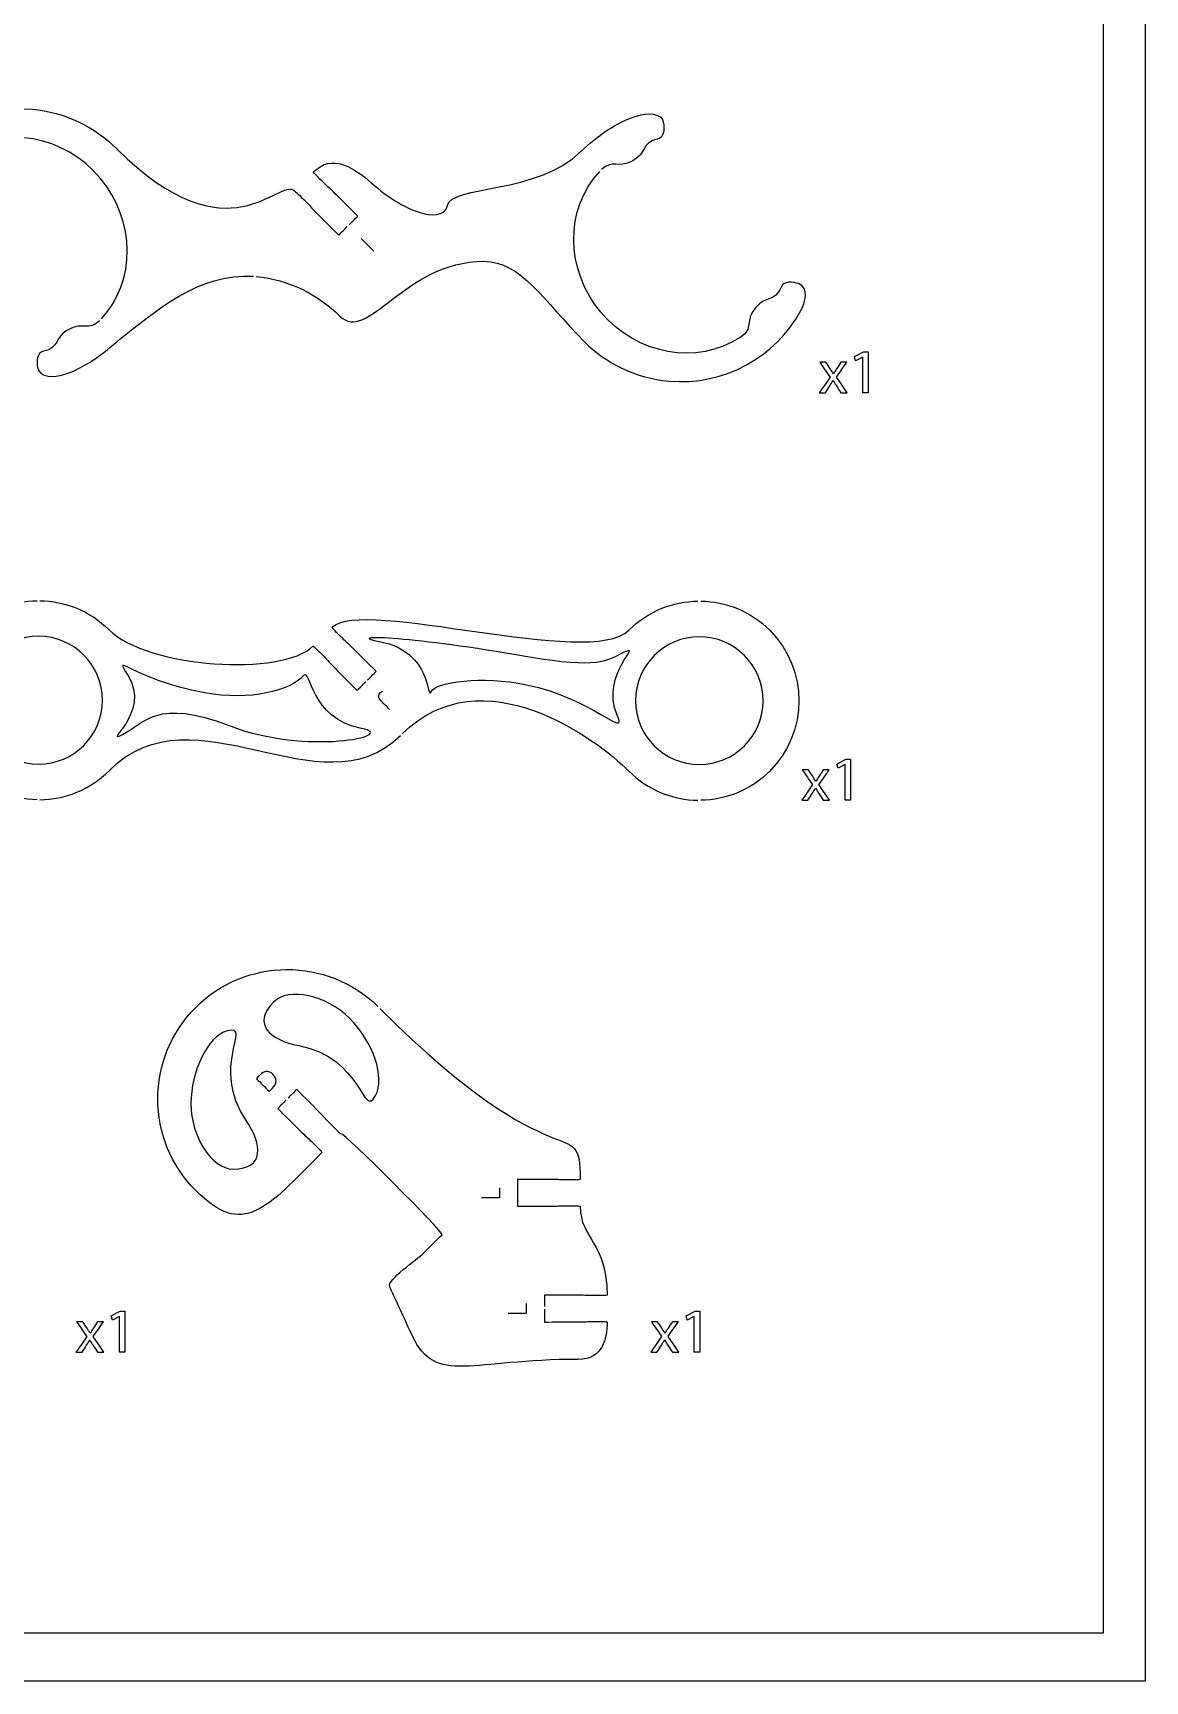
# Model space of a CAD drawing. Extents: x 0 to 620, y 0 to 360.
# Drawn here: x 495.5 to 620, y 0 to 184.6 of the extents above; entities that cross this region are included whole.
import ezdxf

# ---------------------------------------------------------------- set-up
doc = ezdxf.new("R2010")
doc.units = 0
doc.header["$MEASUREMENT"] = 0
doc.layers.add('DEFAULT', color=7, linetype='CONTINUOUS')

msp = doc.modelspace()

# ---------------------------------------------------------------- linework, layer by layer
at = {"layer": 'DEFAULT', "color": 36}
for points in [[(620, 0), (0, 0), (0, 360), (620, 360)], [(615.33, 5.38), (296.34, 5.38), (296.34, 355), (615.33, 355)], [(588.4, 148.29), (588.39, 148.29), (587.59, 147.86), (587.47, 148.34), (588.47, 148.87), (589, 148.87), (589, 144.29), (588.4, 144.29)], [(586.44, 102.66), (586.42, 102.66), (585.63, 102.23), (585.51, 102.7), (586.51, 103.24), (587.04, 103.24), (587.04, 98.65), (586.44, 98.65)], [(505.19, 40.84), (505.17, 40.84), (504.38, 40.41), (504.26, 40.89), (505.26, 41.42), (505.79, 41.42), (505.79, 36.84), (505.19, 36.84)], [(569.54, 40.84), (569.53, 40.84), (568.73, 40.41), (568.61, 40.89), (569.62, 41.42), (570.14, 41.42), (570.14, 36.84), (569.54, 36.84)]]:
    msp.add_lwpolyline(points, close=True, dxfattribs=at)
at = {"layer": 'DEFAULT', "color": 250}
for points in [[(532.23, 161.57), (533.66, 160.14)], [(547.73, 55.25), (547.73, 54.12), (545.71, 54.12)], [(550.73, 42.28), (550.73, 41.16), (548.71, 41.16)]]:
    msp.add_lwpolyline(points, dxfattribs=at)
at = {"layer": 'DEFAULT', "color": 1}
for points, knots in [([(503.15, 152.56), (507.08, 156.75), (507, 163.59), (503.02, 168.33), (499.02, 173.11), (492.27, 174.3), (487.43, 171.15), (485.85, 170.13), (486.97, 169.33), (485.72, 167.84), (484.49, 166.37), (483.61, 167.25), (482.84, 165.51), (482.52, 164.78), (481.53, 164.92), (480.91, 165.13), (479.64, 165.54), (480.17, 167.28), (480.64, 168.14), (480.64, 168.14), (480.64, 168.14), (480.64, 168.15), (483.57, 173.25), (489.17, 176.59), (495.39, 176.05), (499.11, 175.72), (502.41, 174.07), (504.87, 171.62), (517.52, 158.98), (523.1, 168.58), (524.79, 166.9), (524.82, 166.86), (525.37, 166.38), (526.06, 165.7), (526.48, 165.28), (526.57, 165.11), (527.26, 164.42), (527.88, 163.8), (529.73, 161.95), (529.73, 161.95), (530.05, 162.26), (530.37, 162.58), (530.69, 162.9)], [0, 0, 0, 0, 1, 1, 1, 2, 2, 2, 3, 3, 3, 4, 4, 4, 5, 5, 5, 6, 6, 6, 7.01, 7.01, 7.01, 8.01, 8.01, 8.01, 9.01, 9.01, 9.01, 10.01, 10.01, 10.01, 11.01, 11.01, 11.01, 12.01, 12.01, 12.01, 13.01, 13.01, 13.01, 16.842519, 16.842519, 16.842519, 16.842519]), ([(530.91, 163.11), (531.22, 163.43), (531.54, 163.75), (531.86, 164.07), (531.86, 164.07), (530, 165.92), (529.38, 166.55), (528.7, 167.23), (528.52, 167.33), (528.11, 167.75), (527.42, 168.43), (526.86, 168.97), (526.91, 169.02), (529.03, 171.15), (531.34, 169.37), (532.66, 168.42), (534.52, 166.73), (536.53, 165.19), (538.95, 164.44), (539.9, 164.14), (541.71, 163.99), (541.89, 165.25), (542.23, 167.55), (552.03, 166.49), (556.87, 171.33), (558.69, 173.06), (560.74, 174.56), (563.16, 175.31), (564.12, 175.61), (565.93, 175.76), (566.1, 174.5), (566.19, 173.85), (566.19, 172.87), (565.41, 172.7), (563.58, 172.3), (564.29, 171.15), (562.58, 170.24), (560.93, 169.36), (560.41, 170.49), (559.16, 169.29)], [0, 0, 0, 0, 3.825454, 3.825454, 3.825454, 4.825454, 4.825454, 4.825454, 5.825454, 5.825454, 5.825454, 6.825454, 6.825454, 6.825454, 7.825454, 7.825454, 7.825454, 8.825454, 8.825454, 8.825454, 9.825454, 9.825454, 9.825454, 10.825454, 10.825454, 10.825454, 11.825454, 11.825454, 11.825454, 12.825454, 12.825454, 12.825454, 13.825454, 13.825454, 13.825454, 14.825454, 14.825454, 14.825454, 15.825454, 15.825454, 15.825454, 15.825454]), ([(520.49, 157.31), (524.15, 156.95), (527.39, 155.32), (529.82, 152.9), (533.02, 149.7), (537, 159.01), (545.96, 159.01), (550.2, 159.01), (552.61, 154.63), (557.23, 150.01), (559.69, 147.56), (562.99, 145.91), (566.71, 145.59), (572.94, 145.05), (578.64, 148.33), (581.46, 153.49), (581.92, 154.34), (582.46, 156.09), (581.19, 156.51), (580.57, 156.71), (579.58, 156.85), (579.26, 156.13), (578.49, 154.38), (577.61, 155.26), (576.38, 153.79), (575.13, 152.31), (576.25, 151.51), (574.67, 150.48), (569.83, 147.33), (563.09, 148.53), (559.08, 153.3), (555.1, 158.05), (555.02, 164.89), (558.95, 169.07)], [0, 0, 0, 0, 1, 1, 1, 2, 2, 2, 3, 3, 3, 4, 4, 4, 5, 5, 5, 6, 6, 6, 7, 7, 7, 8, 8, 8, 9, 9, 9, 10, 10, 10, 11, 11, 11, 11]), ([(502.95, 152.35), (501.7, 151.14), (501.17, 152.28), (499.52, 151.39), (497.81, 150.48), (498.52, 149.33), (496.68, 148.93), (495.9, 148.76), (495.91, 147.78), (496, 147.14), (496.18, 145.88), (497.98, 146.03), (498.94, 146.32), (501.36, 147.08), (503.33, 148.66), (505.23, 150.31), (508.95, 153.15), (514.03, 157.79), (520.19, 157.33)], [0, 0, 0, 0, 1, 1, 1, 2, 2, 2, 3, 3, 3, 4, 4, 4, 5, 5, 5, 6, 6, 6, 6]), ([(495.97, 98.7), (493.17, 98.73), (490.38, 99.82), (488.24, 101.96), (483.88, 106.32), (483.88, 113.38), (488.24, 117.74), (490.38, 119.87), (493.17, 120.96), (495.97, 121)], [0, 0, 0, 0, 1, 1, 1, 2, 2, 2, 3, 3, 3, 3]), ([(496.27, 121), (499.08, 120.96), (501.87, 119.87), (504.01, 117.74), (508.33, 113.42), (523.46, 112.52), (526.84, 115.91), (526.88, 115.94), (527.43, 115.39), (528.12, 114.71), (528.53, 114.29), (528.63, 114.11), (529.32, 113.43), (529.94, 112.81), (531.79, 110.95), (531.79, 110.95), (532.11, 111.27), (532.43, 111.59), (532.75, 111.91)], [0, 0, 0, 0, 1, 1, 1, 2, 2, 2, 3, 3, 3, 4, 4, 4, 5, 5, 5, 8.832519, 8.832519, 8.832519, 8.832519]), ([(532.96, 112.12), (533.28, 112.44), (533.6, 112.76), (533.92, 113.08), (533.09, 113.9), (532.26, 114.73), (531.44, 115.55), (530.75, 116.24), (530.58, 116.34), (530.17, 116.76), (529.5, 117.42), (528.97, 117.96), (528.97, 118.03), (532.35, 121.41), (557.89, 113.38), (562.21, 117.69), (564.35, 119.83), (567.14, 120.92), (569.95, 120.95)], [0, 0, 0, 0, 3.832519, 3.832519, 3.832519, 13.760298, 13.760298, 13.760298, 14.760298, 14.760298, 14.760298, 15.760298, 15.760298, 15.760298, 16.760298, 16.760298, 16.760298, 17.760298, 17.760298, 17.760298, 17.760298]), ([(570.25, 120.95), (573.05, 120.92), (575.85, 119.83), (577.99, 117.69), (582.34, 113.33), (582.34, 106.27), (577.99, 101.91), (575.85, 99.77), (573.05, 98.69), (570.25, 98.65)], [0, 0, 0, 0, 1, 1, 1, 2, 2, 2, 3, 3, 3, 3]), ([(488.97, 109.85), (488.97, 113.8), (492.17, 117.01), (496.13, 117.01), (500.08, 117.01), (503.28, 113.8), (503.28, 109.85), (503.28, 105.9), (500.08, 102.7), (496.13, 102.7), (492.17, 102.7), (488.97, 105.9), (488.97, 109.85)], [1, 1, 1, 1, 2, 2, 2, 3, 3, 3, 4, 4, 4, 5, 5, 5, 5]), ([(562.95, 109.8), (562.95, 113.76), (566.15, 116.96), (570.1, 116.96), (574.05, 116.96), (577.25, 113.76), (577.25, 109.8), (577.25, 105.85), (574.05, 102.65), (570.1, 102.65), (566.15, 102.65), (562.95, 105.85), (562.95, 109.8)], [1, 1, 1, 1, 2, 2, 2, 3, 3, 3, 4, 4, 4, 5, 5, 5, 5]), ([(536.85, 106.11), (545.85, 114.94), (558.55, 105.57), (562.21, 101.91), (564.35, 99.77), (567.14, 98.69), (569.95, 98.65)], [0, 0, 0, 0, 1, 1, 1, 2, 2, 2, 2]), ([(496.27, 98.7), (499.08, 98.73), (501.87, 99.82), (504.01, 101.96), (513.67, 111.62), (527.63, 97.11), (536.64, 105.9)], [0, 0, 0, 0, 1, 1, 1, 2, 2, 2, 2]), ([(523.85, 65.09), (523.54, 64.77), (523.22, 64.45), (522.9, 64.13), (522.9, 64.13), (524.76, 62.27), (525.38, 61.65), (526.06, 60.97), (526.23, 60.87), (526.65, 60.45), (527.34, 59.77), (527.89, 59.22), (527.85, 59.18), (521.54, 52.87), (519.07, 49.58), (513.71, 54.94), (508.05, 60.6), (508.05, 69.78), (513.71, 75.44), (519.34, 81.07), (528.44, 81.11), (534.11, 75.55)], [0, 0, 0, 0, 3.82969, 3.82969, 3.82969, 4.82969, 4.82969, 4.82969, 5.82969, 5.82969, 5.82969, 6.82969, 6.82969, 6.82969, 7.82969, 7.82969, 7.82969, 8.82969, 8.82969, 8.82969, 9.82969, 9.82969, 9.82969, 9.82969]), ([(533.85, 65.57), (532.37, 62.91), (532.49, 69.78), (525.25, 71.17), (522.06, 71.79), (519.97, 73.58), (522.44, 76.04), (524.13, 77.74), (528.33, 76.84), (530.94, 74.23), (533.55, 71.62), (534.97, 67.56), (533.85, 65.57)], [1, 1, 1, 1, 2, 2, 2, 3, 3, 3, 4, 4, 4, 5, 5, 5, 5]), ([(534.32, 75.34), (554.66, 55.04), (556.76, 64), (556.76, 56.18), (556.69, 56.13), (555.94, 56.13), (555.02, 56.13), (554.43, 56.13), (554.23, 56.18), (553.27, 56.18), (552.1, 56.18), (550.93, 56.18), (549.76, 56.18), (549.76, 55.18), (549.76, 54.18), (549.76, 53.18), (550.93, 53.18), (552.1, 53.18), (553.27, 53.18), (554.23, 53.18), (554.43, 53.23), (555.02, 53.23), (555.94, 53.23), (556.69, 53.23), (556.76, 53.18), (556.76, 49.5), (559.77, 49.18), (559.77, 43.22), (559.77, 43.17), (558.98, 43.17), (558.01, 43.17), (557.43, 43.17), (557.23, 43.22), (556.27, 43.22), (555.1, 43.22), (553.93, 43.22), (552.76, 43.22), (552.76, 42.79), (552.76, 42.36), (552.76, 41.94)], [0, 0, 0, 0, 1, 1, 1, 2, 2, 2, 3, 3, 3, 12.927, 12.927, 12.927, 21.44, 21.44, 21.44, 31.367, 31.367, 31.367, 32.367, 32.367, 32.367, 33.367, 33.367, 33.367, 34.367, 34.367, 34.367, 35.367, 35.367, 35.367, 36.367, 36.367, 36.367, 46.295, 46.295, 46.295, 49.93, 49.93, 49.93, 49.93]), ([(517.92, 57.34), (515.52, 57.34), (513.19, 60.95), (513.18, 64.63), (513.18, 68.32), (515.05, 72.2), (517.25, 72.82), (520.19, 73.65), (515.24, 68.88), (519.37, 62.78), (521.2, 60.08), (521.4, 57.34), (517.92, 57.34)], [1, 1, 1, 1, 2, 2, 2, 3, 3, 3, 4, 4, 4, 5, 5, 5, 5]), ([(552.76, 41.64), (552.76, 41.16), (552.76, 40.69), (552.76, 40.21), (552.76, 40.21), (555.39, 40.22), (556.27, 40.22), (557.23, 40.22), (557.43, 40.26), (558.02, 40.26), (558.98, 40.26), (559.77, 40.26), (559.77, 40.22), (559.77, 38.32), (559.29, 36.03), (556.55, 36.03), (544.61, 36.03), (540.54, 33.11), (537.99, 38.63), (537.35, 40.01), (535.43, 44.16), (535.43, 44.16), (535.08, 44.92), (538.6, 47.3), (539.17, 47.87), (539.87, 48.57), (540.58, 49.28), (541.29, 49.99), (541.52, 50.22), (530.29, 61.45), (529.97, 61.3), (529.94, 61.27), (529.38, 61.82), (528.7, 62.51), (528.28, 62.92), (528.18, 63.09), (527.5, 63.77), (526.88, 64.4), (525.02, 66.25), (525.02, 66.25), (524.7, 65.94), (524.38, 65.62), (524.07, 65.3)], [0, 0, 0, 0, 4.031, 4.031, 4.031, 5.031, 5.031, 5.031, 6.031, 6.031, 6.031, 7.031, 7.031, 7.031, 8.031, 8.031, 8.031, 9.031, 9.031, 9.031, 10.031, 10.031, 10.031, 11.031, 11.031, 11.031, 19.531131, 19.531131, 19.531131, 20.531131, 20.531131, 20.531131, 21.531131, 21.531131, 21.531131, 22.531131, 22.531131, 22.531131, 23.531131, 23.531131, 23.531131, 27.360821, 27.360821, 27.360821, 27.360821])]:
    msp.add_open_spline(points, degree=3, knots=knots, dxfattribs=at)
at = {"layer": 'DEFAULT', "color": 36}
for points, knots in [([(584.28, 147.7), (584.44, 147.46), (584.6, 147.21), (584.76, 146.97), (584.89, 146.78), (585, 146.6), (585.11, 146.41), (585.12, 146.41), (585.12, 146.41), (585.13, 146.41), (585.24, 146.61), (585.36, 146.79), (585.47, 146.97), (585.63, 147.22), (585.79, 147.46), (585.95, 147.7), (586.17, 147.7), (586.4, 147.7), (586.62, 147.7), (586.23, 147.15), (585.84, 146.6), (585.45, 146.05), (585.85, 145.46), (586.25, 144.87), (586.65, 144.29), (586.42, 144.29), (586.18, 144.29), (585.95, 144.29), (585.78, 144.54), (585.61, 144.8), (585.45, 145.06), (585.31, 145.25), (585.2, 145.44), (585.08, 145.65), (585.08, 145.65), (585.07, 145.65), (585.07, 145.65), (584.95, 145.44), (584.83, 145.26), (584.71, 145.06), (584.54, 144.8), (584.38, 144.54), (584.21, 144.29), (583.98, 144.29), (583.76, 144.29), (583.53, 144.29), (583.93, 144.87), (584.34, 145.45), (584.74, 146.03), (584.36, 146.59), (583.97, 147.14), (583.58, 147.7), (583.81, 147.7), (584.05, 147.7), (584.28, 147.7)], [0, 0, 0, 0, 2.496157, 2.496157, 2.496157, 3.496157, 3.496157, 3.496157, 3.557157, 3.557157, 3.557157, 4.557157, 4.557157, 4.557157, 7.026432, 7.026432, 7.026432, 8.927432, 8.927432, 8.927432, 14.655291, 14.655291, 14.655291, 20.703167, 20.703167, 20.703167, 22.704167, 22.704167, 22.704167, 25.306696, 25.306696, 25.306696, 26.306696, 26.306696, 26.306696, 26.346696, 26.346696, 26.346696, 27.346696, 27.346696, 27.346696, 29.938908, 29.938908, 29.938908, 31.878908, 31.878908, 31.878908, 37.900035, 37.900035, 37.900035, 43.665626, 43.665626, 43.665626, 45.626626, 45.626626, 45.626626, 45.626626]), ([(582.31, 102.06), (582.47, 101.82), (582.63, 101.58), (582.8, 101.33), (582.92, 101.14), (583.03, 100.96), (583.14, 100.77), (583.15, 100.77), (583.16, 100.77), (583.16, 100.77), (583.28, 100.98), (583.39, 101.15), (583.5, 101.34), (583.66, 101.58), (583.82, 101.82), (583.98, 102.06), (584.21, 102.06), (584.43, 102.06), (584.65, 102.06), (584.26, 101.51), (583.88, 100.96), (583.49, 100.41), (583.89, 99.83), (584.29, 99.24), (584.69, 98.65), (584.45, 98.65), (584.22, 98.65), (583.98, 98.65), (583.81, 98.91), (583.65, 99.16), (583.48, 99.42), (583.35, 99.62), (583.23, 99.81), (583.11, 100.01), (583.11, 100.01), (583.1, 100.01), (583.1, 100.01), (582.99, 99.8), (582.87, 99.62), (582.74, 99.42), (582.58, 99.16), (582.41, 98.91), (582.25, 98.65), (582.02, 98.65), (581.79, 98.65), (581.56, 98.65), (581.97, 99.23), (582.37, 99.81), (582.77, 100.39), (582.39, 100.95), (582, 101.51), (581.62, 102.06), (581.85, 102.06), (582.08, 102.06), (582.31, 102.06)], [0, 0, 0, 0, 2.49671, 2.49671, 2.49671, 3.49671, 3.49671, 3.49671, 3.55671, 3.55671, 3.55671, 4.55671, 4.55671, 4.55671, 7.025985, 7.025985, 7.025985, 8.926985, 8.926985, 8.926985, 14.654844, 14.654844, 14.654844, 20.70272, 20.70272, 20.70272, 22.70372, 22.70372, 22.70372, 25.306249, 25.306249, 25.306249, 26.306249, 26.306249, 26.306249, 26.346249, 26.346249, 26.346249, 27.346249, 27.346249, 27.346249, 29.938461, 29.938461, 29.938461, 31.878461, 31.878461, 31.878461, 37.899016, 37.899016, 37.899016, 43.664038, 43.664038, 43.664038, 45.624038, 45.624038, 45.624038, 45.624038]), ([(501.06, 40.25), (501.22, 40.01), (501.38, 39.76), (501.55, 39.52), (501.67, 39.33), (501.78, 39.15), (501.89, 38.96), (501.9, 38.96), (501.91, 38.96), (501.91, 38.96), (502.03, 39.16), (502.14, 39.34), (502.25, 39.52), (502.41, 39.77), (502.57, 40.01), (502.73, 40.25), (502.96, 40.25), (503.18, 40.25), (503.4, 40.25), (503.01, 39.7), (502.63, 39.15), (502.24, 38.6), (502.64, 38.01), (503.04, 37.42), (503.44, 36.84), (503.2, 36.84), (502.97, 36.84), (502.73, 36.84), (502.57, 37.09), (502.4, 37.35), (502.23, 37.6), (502.1, 37.8), (501.98, 37.99), (501.86, 38.2), (501.86, 38.2), (501.85, 38.2), (501.85, 38.2), (501.74, 37.99), (501.62, 37.81), (501.49, 37.6), (501.33, 37.35), (501.16, 37.09), (501, 36.84), (500.77, 36.84), (500.54, 36.84), (500.31, 36.84), (500.72, 37.42), (501.12, 38), (501.53, 38.58), (501.14, 39.14), (500.75, 39.69), (500.37, 40.25), (500.6, 40.25), (500.83, 40.25), (501.06, 40.25)], [0, 0, 0, 0, 2.49671, 2.49671, 2.49671, 3.49671, 3.49671, 3.49671, 3.55671, 3.55671, 3.55671, 4.55671, 4.55671, 4.55671, 7.025985, 7.025985, 7.025985, 8.926985, 8.926985, 8.926985, 14.654844, 14.654844, 14.654844, 20.70272, 20.70272, 20.70272, 22.70372, 22.70372, 22.70372, 25.306249, 25.306249, 25.306249, 26.306249, 26.306249, 26.306249, 26.346249, 26.346249, 26.346249, 27.346249, 27.346249, 27.346249, 29.938461, 29.938461, 29.938461, 31.878461, 31.878461, 31.878461, 37.899016, 37.899016, 37.899016, 43.664038, 43.664038, 43.664038, 45.624038, 45.624038, 45.624038, 45.624038]), ([(565.42, 40.25), (565.58, 40.01), (565.74, 39.76), (565.9, 39.52), (566.03, 39.33), (566.14, 39.15), (566.25, 38.96), (566.26, 38.96), (566.26, 38.96), (566.27, 38.96), (566.38, 39.16), (566.5, 39.34), (566.61, 39.52), (566.77, 39.77), (566.93, 40.01), (567.09, 40.25), (567.31, 40.25), (567.54, 40.25), (567.76, 40.25), (567.37, 39.7), (566.98, 39.15), (566.6, 38.6), (567, 38.01), (567.4, 37.42), (567.8, 36.84), (567.56, 36.84), (567.32, 36.84), (567.09, 36.84), (566.92, 37.09), (566.76, 37.35), (566.59, 37.6), (566.45, 37.8), (566.34, 37.99), (566.22, 38.2), (566.22, 38.2), (566.21, 38.2), (566.21, 38.2), (566.09, 37.99), (565.97, 37.81), (565.85, 37.6), (565.68, 37.35), (565.52, 37.09), (565.35, 36.84), (565.13, 36.84), (564.9, 36.84), (564.67, 36.84), (565.07, 37.42), (565.48, 38), (565.88, 38.58), (565.5, 39.14), (565.11, 39.69), (564.73, 40.25), (564.96, 40.25), (565.19, 40.25), (565.42, 40.25)], [0, 0, 0, 0, 2.496157, 2.496157, 2.496157, 3.496157, 3.496157, 3.496157, 3.557157, 3.557157, 3.557157, 4.557157, 4.557157, 4.557157, 7.026432, 7.026432, 7.026432, 8.927432, 8.927432, 8.927432, 14.655291, 14.655291, 14.655291, 20.703167, 20.703167, 20.703167, 22.704167, 22.704167, 22.704167, 25.306696, 25.306696, 25.306696, 26.306696, 26.306696, 26.306696, 26.346696, 26.346696, 26.346696, 27.346696, 27.346696, 27.346696, 29.938908, 29.938908, 29.938908, 31.878908, 31.878908, 31.878908, 37.900035, 37.900035, 37.900035, 43.665626, 43.665626, 43.665626, 45.626626, 45.626626, 45.626626, 45.626626])]:
    msp.add_open_spline(points, degree=3, knots=knots, dxfattribs=at)
at = {"layer": 'DEFAULT', "color": 5}
for points in [[(560.91, 108.19), (562.11, 105.38), (558.17, 110.06), (550.76, 111.59), (545.75, 112.62), (540.61, 111.91), (540.08, 110.81), (539.56, 109.7), (540.19, 115.34), (534.39, 116.41), (530.08, 117.21), (537.43, 117.04), (549.57, 114.93), (558.1, 113.44), (559.2, 113.94), (561.62, 115.18), (564.04, 116.43), (558.92, 112.84), (560.91, 108.19)], [(506.11, 112.67), (504.39, 115.44), (506.38, 112.22), (514.72, 110.68), (519.75, 109.74), (524.37, 110.93), (525.8, 112.61), (526.59, 113.54), (526.48, 107.77), (532.27, 106.69), (536.59, 105.89), (526.11, 103.64), (517.46, 107.01), (509.39, 110.14), (507.94, 107.27), (505.52, 106.02), (503.1, 104.78), (508.79, 108.38), (506.11, 112.67)]]:
    msp.add_open_spline(points, degree=3, knots=[0, 0, 0, 0, 1, 1, 1, 2, 2, 2, 3, 3, 3, 4, 4, 4, 5, 5, 5, 6, 6, 6, 6], dxfattribs=at)
at = {"layer": 'DEFAULT', "color": 250}
for points, knots in [([(535.41, 108.82), (535.1, 109.14), (534.78, 109.46), (534.46, 109.78), (534.08, 110.16), (534.15, 110.46), (534.39, 110.71), (534.46, 110.78), (534.56, 110.84), (534.63, 110.87)], [0, 0, 0, 0, 3.832519, 3.832519, 3.832519, 4.832519, 4.832519, 4.832519, 5.832519, 5.832519, 5.832519, 5.832519]), ([(520.53, 67.45), (520.62, 67.58), (520.74, 67.73), (520.89, 67.87), (521.15, 68.14), (521.4, 68.27), (521.64, 68.27), (521.89, 68.29), (522.13, 68.19), (522.36, 67.96), (522.59, 67.73), (522.71, 67.47), (522.71, 67.2), (522.71, 66.94), (522.56, 66.64), (522.28, 66.37), (522.15, 66.23), (522.04, 66.13), (521.93, 66.05), (521.46, 66.52), (520.99, 66.98), (520.53, 67.45)], [0, 0, 0, 0, 1, 1, 1, 2, 2, 2, 3, 3, 3, 4, 4, 4, 5, 5, 5, 6, 6, 6, 11.634936, 11.634936, 11.634936, 11.634936])]:
    msp.add_open_spline(points, degree=3, knots=knots, dxfattribs=at)

doc.saveas('drawing.dxf')
